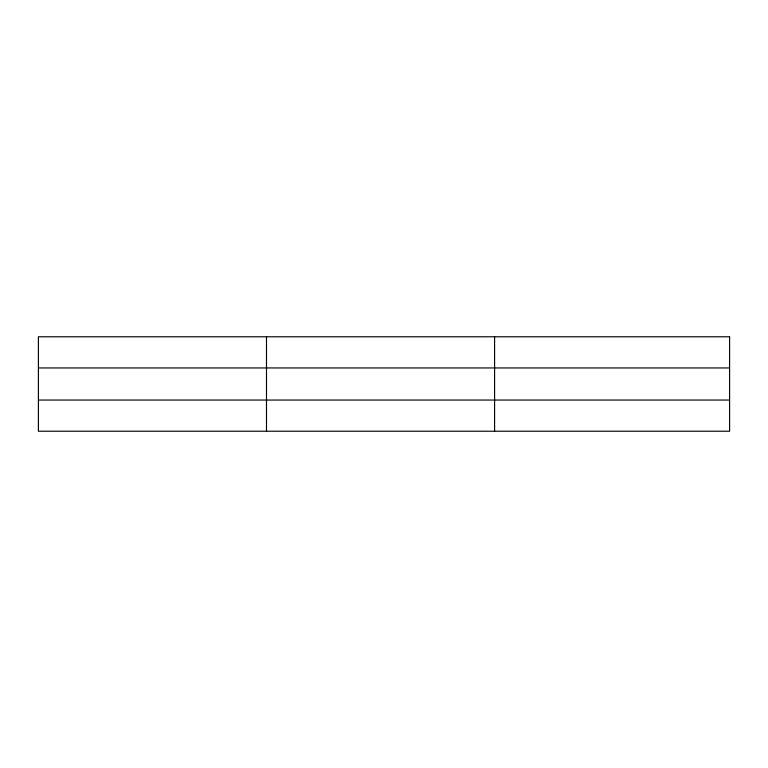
<?xml version="1.0" encoding="UTF-8"?>
<svg xmlns="http://www.w3.org/2000/svg" width="768" height="768" viewBox="0 0 768 768"><rect width="100%" height="100%" fill="white"/><g stroke="black" fill="none" stroke-linecap="round" stroke-linejoin="round"><path stroke-width="1.15" d="M266.496 336.778L266.496 431.222M494.592 336.778L494.592 431.222M38.4 367.949L729.6 367.949M38.4 400.051L729.6 400.051M729.6 336.778L729.6 431.222L38.4 431.222L38.4 336.778L729.6 336.778"/></g></svg>
